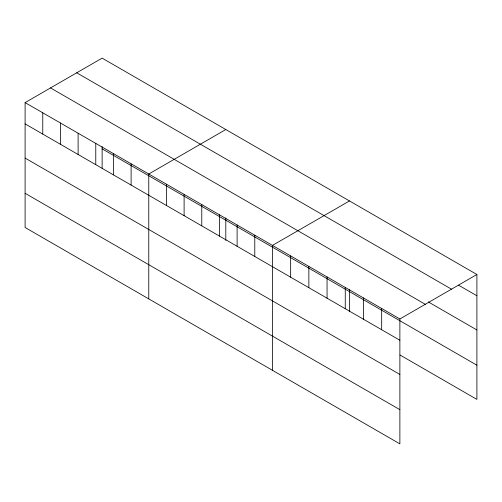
<?xml version="1.0" encoding="UTF-8"?>
<svg xmlns="http://www.w3.org/2000/svg" width="502" height="502" viewBox="0 0 502 502"><rect width="100%" height="100%" fill="white"/><g stroke="black" fill="none" stroke-linecap="round" stroke-linejoin="round"><path stroke-width="0.75" d="M25.1 102.603L399.874 318.971L399.874 443.868L25.1 227.5L25.1 102.603L102.126 58.132L476.9 274.5L476.9 399.397L400.044 355.027M225.8 129.535L148.774 174.006L148.774 298.903M349.48 200.938L272.448 245.409L272.448 370.307M399.874 318.971L476.9 274.5M458.696 285.268L476.9 295.778M76.706 72.803L451.48 289.177M428.357 301.947L476.9 329.977M50.52 87.925L425.294 304.3M102.126 148.83L476.9 365.205M25.1 123.881L399.874 340.249M25.1 158.074L399.874 374.448M25.1 193.301L399.874 409.676M381.671 308.466L381.671 329.739M363.467 297.956L363.467 319.234M349.48 289.34L349.48 311.842M345.263 287.445L345.263 308.724M327.059 276.935L327.059 298.213M308.855 266.424L308.855 287.702M290.652 255.913L290.652 277.192M254.784 235.206L254.784 256.484M237.113 225.009L237.113 246.281M225.8 217.937L225.8 240.439M219.449 214.806L219.449 236.084M201.779 204.603L201.779 225.881M184.108 194.406L184.108 215.684M166.444 184.203L166.444 205.481M131.11 163.803L131.11 185.081M113.439 153.606L113.439 174.878M102.126 146.534L102.126 168.258M95.769 143.403L95.769 164.681M78.105 133.199L78.105 154.478M60.435 123.003L60.435 144.281M42.77 112.799L42.77 134.078"/></g></svg>
